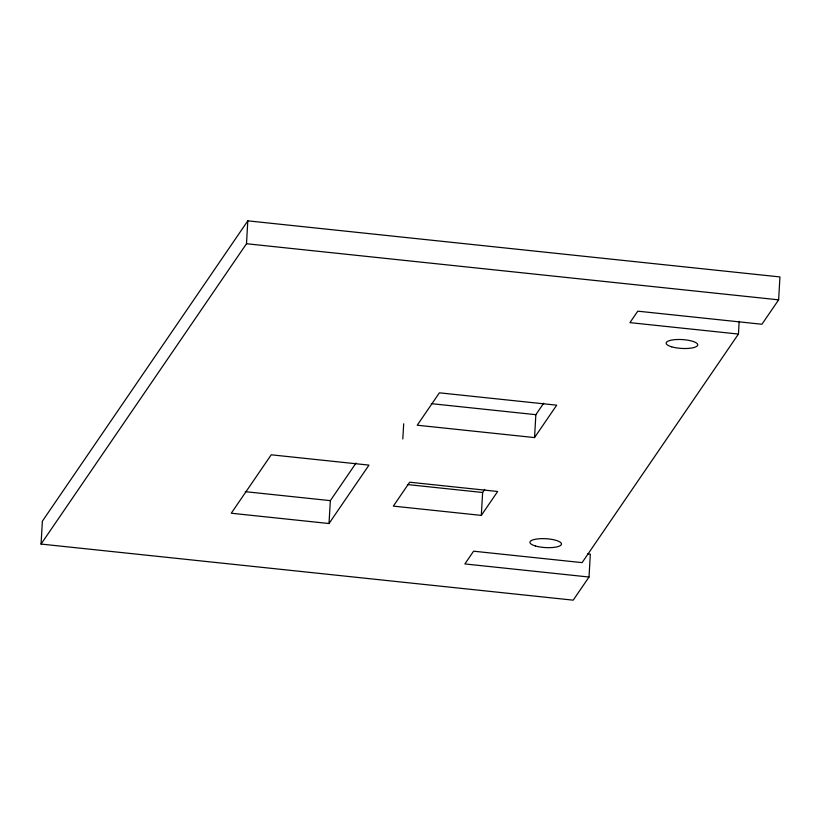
<?xml version="1.0" encoding="UTF-8"?>
<svg xmlns="http://www.w3.org/2000/svg" width="821" height="821" viewBox="0 0 821 821"><rect width="100%" height="100%" fill="white"/><g stroke="black" fill="none" stroke-linecap="round" stroke-linejoin="round"><path stroke-width="1.23" d="M587.795 553.857L590.33 554.124L589.016 577.03L573.191 600.161L41.05 544.066L42.374 521.161L247.809 220.839L779.95 276.934L778.626 299.839L761.929 324.254L637.784 311.169L629.933 322.632L738.438 334.065L739.177 321.35M41.05 544.066L246.495 243.734L247.809 220.839M329.016 523.531L368.978 465.117L271.228 454.803L231.265 513.228L329.016 523.531L330.34 500.636L356.027 463.075M402.813 438.937L403.686 423.79M481.311 515.393L497.659 491.492L409.679 482.214L393.331 506.116L481.311 515.393L482.625 492.487L484.759 489.367M534.533 437.583L556.7 405.184L439.389 392.818L417.232 425.216L534.533 437.583L535.856 414.677L543.718 403.183M738.438 334.065L582.089 562.631L473.584 551.199L464.871 563.945L589.016 577.03M246.495 243.734L778.626 299.839M431.302 403.655L535.856 414.677M407.401 484.554L482.625 492.487M245.274 491.666L330.34 500.636M671.691 346.831A15.804 4.433 3.3 0 0 697.46 345.641A15.804 4.433 3.3 0 0 676.678 339.535A15.804 4.433 3.3 0 0 671.691 346.831M535.456 545.986A15.804 4.433 3.3 0 0 561.225 544.795A15.804 4.433 3.3 0 0 540.454 538.689A15.804 4.433 3.3 0 0 535.456 545.986"/></g></svg>
